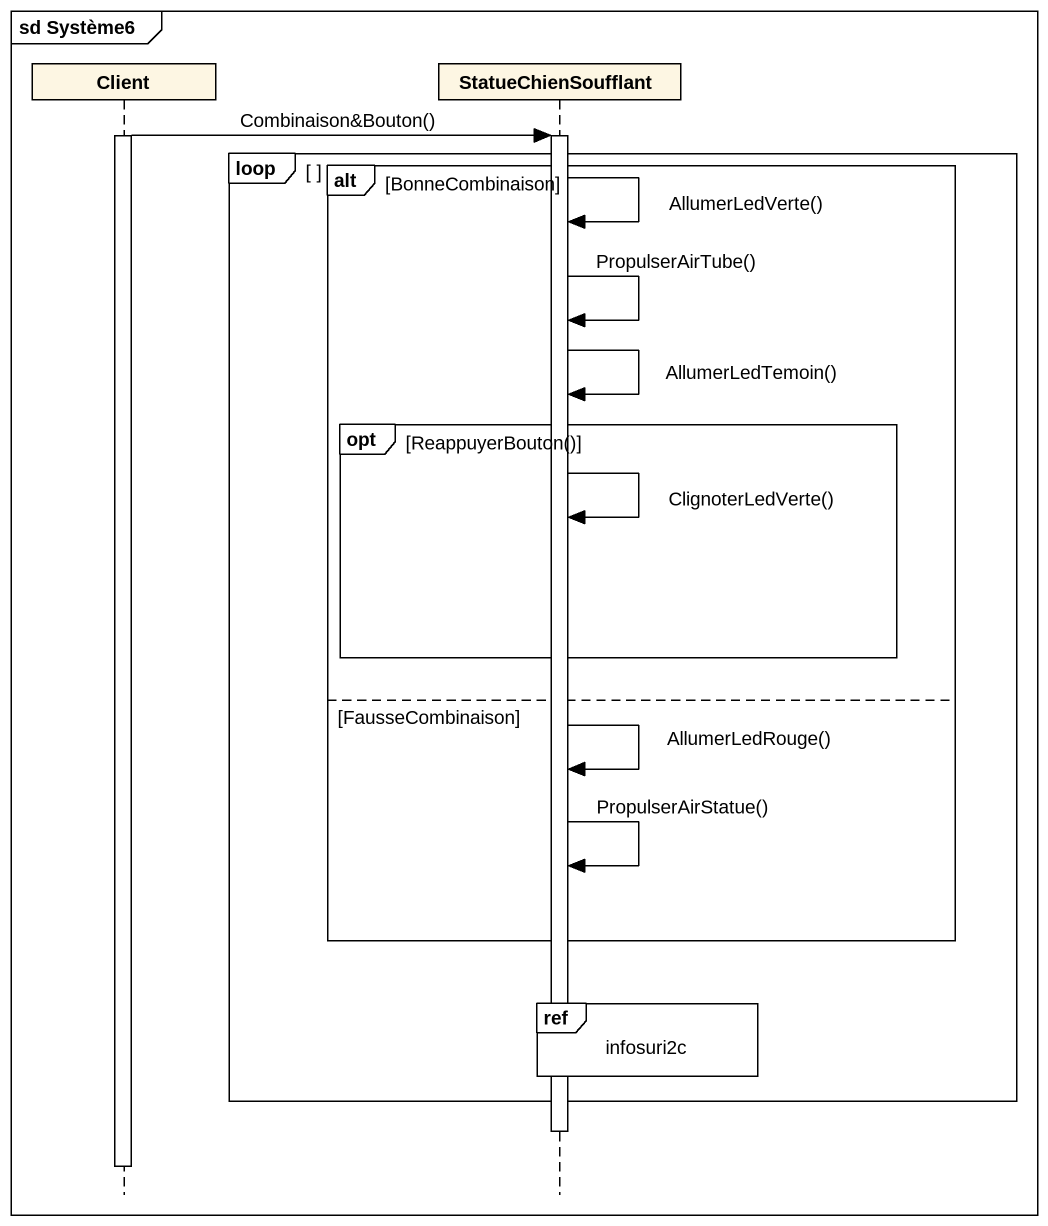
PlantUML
@startuml
mainframe sd Système6
hide footbox
participant Client
participant StatueChienSoufflant

activate Client
Client -> StatueChienSoufflant : Combinaison&Bouton()
activate StatueChienSoufflant
loop
  alt BonneCombinaison
    StatueChienSoufflant -> StatueChienSoufflant : AllumerLedVerte()
    StatueChienSoufflant -> StatueChienSoufflant : PropulserAirTube()
    StatueChienSoufflant -> StatueChienSoufflant : AllumerLedTemoin()
    opt ReappuyerBouton()
      StatueChienSoufflant -> StatueChienSoufflant : ClignoterLedVerte()
    end
  else FausseCombinaison
    StatueChienSoufflant -> StatueChienSoufflant : AllumerLedRouge()
    StatueChienSoufflant -> StatueChienSoufflant : PropulserAirStatue()
  end
  ref over StatueChienSoufflant : infosuri2c
end
deactivate StatueChienSoufflant
deactivate Client
@enduml
